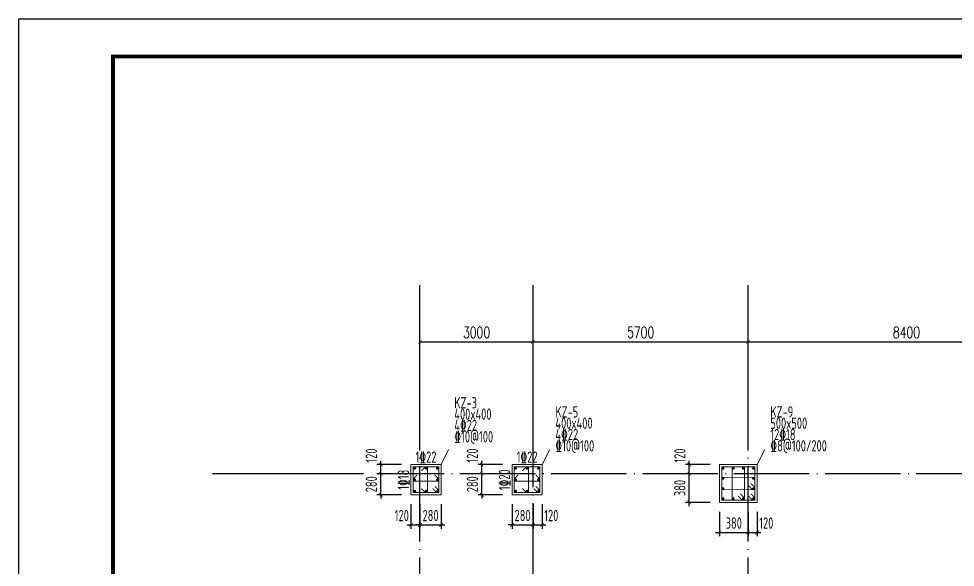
# Model space of a CAD drawing. Extents: x -638872 to -278819, y -139534 to 213996.
# Drawn here: x -533145 to -508313, y 34976 to 49531 of the extents above; entities that cross this region are included whole.
import ezdxf
from ezdxf.enums import TextEntityAlignment as Align

# ---------------------------------------------------------------- set-up
doc = ezdxf.new("R2010")
doc.units = 0
doc.header["$LTSCALE"] = 1000
doc.header["$MEASUREMENT"] = 0
doc.linetypes.add('DOTE', pattern=[2.42, 2, -0.2, 0.02, -0.2])
doc.layers.get('0').update_dxf_attribs({"linetype": 'CONTINUOUS'})
doc.layers.get('Defpoints').update_dxf_attribs({"linetype": 'CONTINUOUS'})
for name, color, linetype in [('AXIS', 171, 'CONTINUOUS'), ('DOTE', 14, 'DOTE'), ('S_PCOLUMHOOPBAR', 24, 'CONTINUOUS'), ('TK', 4, 'CONTINUOUS')]:
    doc.layers.add(name, color=color, linetype=linetype)
for name, color, linetype, lineweight in [('COLU', 7, 'CONTINUOUS', 0), ('COLU_DIM', 3, 'CONTINUOUS', 0), ('COLU_HATCH', 251, 'CONTINUOUS', 0), ('S_PColumMainBar', 14, 'CONTINUOUS', 25), ('柱原位标注', 7, 'CONTINUOUS', 18), ('柱集中标注', 2, 'CONTINUOUS', 18)]:
    doc.layers.add(name, color=color, linetype=linetype, lineweight=lineweight)
doc.styles.add('_TCH_DIM_T3', font='SIMPLEX', dxfattribs={"width": 0.705882, "bigfont": 'GBCBIG'})
doc.styles.add('FromPkpm', font='Pkpmeng', dxfattribs={"width": 0.7, "bigfont": 'hztxt'})
doc.styles.add('TSSD_Dimension', font='tssdeng.shx', dxfattribs={"width": 0.7, "bigfont": 'hztxt.shx'})
doc.dimstyles.new('_TCH_ARCH&&100', dxfattribs={"dimtxt": 297.5, "dimasz": 100, "dimexe": 250, "dimexo": 300, "dimgap": 100, "dimtad": 1, "dimdec": 0, "dimzin": 0, "dimdsep": 46, "dimtxsty": '_TCH_DIM_T3', "dimblk": 'ARCHTICK', "dimcen": 0.09, "dimclrt": 7, "dimazin": 2, "dimtfac": 1, "dimtdec": 0, "dimtix": 1, "dimtmove": 2, "dimatfit": 3, "dimfxl": 0, "dimtolj": 1, "dimtzin": 0, "dimarcsym": 0})
doc.dimstyles.new('TSSD_50_100', dxfattribs={"dimtxt": 300, "dimasz": 100, "dimexe": 100, "dimexo": 250, "dimgap": 100, "dimtad": 1, "dimdec": 0, "dimlfac": 0.5, "dimzin": 0, "dimdsep": 46, "dimtxsty": 'TSSD_Dimension', "dimblk": 'ARCHTICK', "dimblk1": 'ARCHTICK', "dimblk2": 'ARCHTICK', "dimcen": 0, "dimdle": 100, "dimclrt": 7, "dimadec": 0, "dimazin": 0, "dimtfac": 1, "dimtdec": 0, "dimtix": 1, "dimtmove": 2, "dimatfit": 3, "dimfxl": 0, "dimtolj": 1, "dimtzin": 0, "dimarcsym": 0})

# ---------------------------------------------------------------- blocks, each defined once
blk = doc.blocks.new('_ArchTick')
at = {"color": 0, "linetype": 'ByBlock', "const_width": 0.15}
blk.add_lwpolyline([(-0.5, -0.5), (0.5, 0.5)], dxfattribs=at)
blk = doc.blocks.new('*D233')
at = {"layer": 'COLU_DIM', "color": 0, "lineweight": -2}
for p, q in [((-514566, 36449), (-514566, 35799)), ((-513806, 36449), (-513806, 35799)), ((-514666, 35899), (-513706, 35899))]:
    blk.add_line(p, q, dxfattribs=at)
at = {"layer": 'Defpoints', "color": 0}
for p in [(-514566, 36699), (-513806, 36699), (-513806, 35899)]:
    blk.add_point(p, dxfattribs=at)
at = {"layer": 'COLU_DIM', "color": 0, "lineweight": -2, "xscale": 100, "yscale": 100, "zscale": 100, "rotation": 180}
blk.add_blockref('_ArchTick', (-514566, 35899), dxfattribs=at)
at = {"layer": 'COLU_DIM', "color": 0, "lineweight": -2, "xscale": 100, "yscale": 100, "zscale": 100}
blk.add_blockref('_ArchTick', (-513806, 35899), dxfattribs=at)
at = {"layer": 'COLU_DIM', "color": 7, "insert": (-514186, 36149), "char_height": 300, "attachment_point": 5, "style": 'TSSD_Dimension'}
blk.add_mtext('\\A1;380', dxfattribs=at)
blk = doc.blocks.new('*D234')
at = {"layer": 'COLU_DIM', "color": 0, "lineweight": -2}
for p, q in [((-513806, 36449), (-513806, 35799)), ((-513566, 36449), (-513566, 35799)), ((-513906, 35899), (-513466, 35899))]:
    blk.add_line(p, q, dxfattribs=at)
at = {"layer": 'Defpoints', "color": 0}
for p in [(-513806, 36699), (-513566, 36699), (-513566, 35899)]:
    blk.add_point(p, dxfattribs=at)
at = {"layer": 'COLU_DIM', "color": 0, "lineweight": -2, "xscale": 100, "yscale": 100, "zscale": 100, "rotation": 180}
blk.add_blockref('_ArchTick', (-513806, 35899), dxfattribs=at)
at = {"layer": 'COLU_DIM', "color": 0, "lineweight": -2, "xscale": 100, "yscale": 100, "zscale": 100}
blk.add_blockref('_ArchTick', (-513566, 35899), dxfattribs=at)
at = {"layer": 'COLU_DIM', "color": 7, "insert": (-513324, 36149), "char_height": 300, "attachment_point": 5, "style": 'TSSD_Dimension'}
blk.add_mtext('\\A1;120', dxfattribs=at)
blk = doc.blocks.new('*D235')
at = {"layer": 'COLU_DIM', "color": 0, "lineweight": -2}
for p, q in [((-515366, 36599), (-515366, 37559)), ((-514816, 37459), (-515466, 37459)), ((-514816, 36699), (-515466, 36699))]:
    blk.add_line(p, q, dxfattribs=at)
at = {"layer": 'Defpoints', "color": 0}
for p in [(-515366, 37459), (-514566, 37459), (-514566, 36699)]:
    blk.add_point(p, dxfattribs=at)
at = {"layer": 'COLU_DIM', "color": 0, "lineweight": -2, "xscale": 100, "yscale": 100, "zscale": 100}
for p, rotation in [((-515366, 37459), 90), ((-515366, 36699), 270)]:
    blk.add_blockref('_ArchTick', p, dxfattribs=dict(at, rotation=rotation))
at = {"layer": 'COLU_DIM', "color": 7, "insert": (-515616, 37079), "char_height": 300, "attachment_point": 5, "rotation": 90, "style": 'TSSD_Dimension'}
blk.add_mtext('\\A1;380', dxfattribs=at)
blk = doc.blocks.new('*D236')
at = {"layer": 'COLU_DIM', "color": 0, "lineweight": -2}
for p, q in [((-515366, 37359), (-515366, 37799)), ((-514816, 37699), (-515466, 37699)), ((-514816, 37459), (-515466, 37459))]:
    blk.add_line(p, q, dxfattribs=at)
at = {"layer": 'Defpoints', "color": 0}
for p in [(-515366, 37699), (-514566, 37699), (-514566, 37459)]:
    blk.add_point(p, dxfattribs=at)
at = {"layer": 'COLU_DIM', "color": 0, "lineweight": -2, "xscale": 100, "yscale": 100, "zscale": 100}
for p, rotation in [((-515366, 37699), 90), ((-515366, 37459), 270)]:
    blk.add_blockref('_ArchTick', p, dxfattribs=dict(at, rotation=rotation))
at = {"layer": 'COLU_DIM', "color": 7, "insert": (-515616, 37941), "char_height": 300, "attachment_point": 5, "rotation": 90, "style": 'TSSD_Dimension'}
blk.add_mtext('\\A1;120', dxfattribs=at)
blk = doc.blocks.new('*D237')
at = {"layer": 'COLU_DIM', "color": 0, "lineweight": -2}
for p, q in [((-520066, 36649), (-520066, 35999)), ((-519506, 36649), (-519506, 35999)), ((-520066, 36099), (-520166, 36099)), ((-520066, 36099), (-519506, 36099)), ((-519506, 36099), (-519406, 36099))]:
    blk.add_line(p, q, dxfattribs=at)
at = {"layer": 'Defpoints', "color": 0}
for p in [(-520066, 36899), (-519506, 36899), (-519506, 36099)]:
    blk.add_point(p, dxfattribs=at)
at = {"layer": 'COLU_DIM', "color": 0, "lineweight": -2, "xscale": 100, "yscale": 100, "zscale": 100}
blk.add_blockref('_ArchTick', (-520066, 36099), dxfattribs=at)
at = {"layer": 'COLU_DIM', "color": 0, "lineweight": -2, "xscale": 100, "yscale": 100, "zscale": 100, "rotation": 180}
blk.add_blockref('_ArchTick', (-519506, 36099), dxfattribs=at)
at = {"layer": 'COLU_DIM', "color": 7, "insert": (-519786, 36349), "char_height": 300, "attachment_point": 5, "style": 'TSSD_Dimension'}
blk.add_mtext('\\A1;280', dxfattribs=at)
blk = doc.blocks.new('*D238')
at = {"layer": 'COLU_DIM', "color": 0, "lineweight": -2}
for p, q in [((-519506, 36649), (-519506, 35999)), ((-519266, 36649), (-519266, 35999)), ((-519606, 36099), (-519166, 36099))]:
    blk.add_line(p, q, dxfattribs=at)
at = {"layer": 'Defpoints', "color": 0}
for p in [(-519506, 36899), (-519266, 36899), (-519266, 36099)]:
    blk.add_point(p, dxfattribs=at)
at = {"layer": 'COLU_DIM', "color": 0, "lineweight": -2, "xscale": 100, "yscale": 100, "zscale": 100, "rotation": 180}
blk.add_blockref('_ArchTick', (-519506, 36099), dxfattribs=at)
at = {"layer": 'COLU_DIM', "color": 0, "lineweight": -2, "xscale": 100, "yscale": 100, "zscale": 100}
blk.add_blockref('_ArchTick', (-519266, 36099), dxfattribs=at)
at = {"layer": 'COLU_DIM', "color": 7, "insert": (-519024, 36349), "char_height": 300, "attachment_point": 5, "style": 'TSSD_Dimension'}
blk.add_mtext('\\A1;120', dxfattribs=at)
blk = doc.blocks.new('*D239')
at = {"layer": 'COLU_DIM', "color": 0, "lineweight": -2}
for p, q in [((-520866, 37459), (-520866, 37559)), ((-520316, 37459), (-520966, 37459)), ((-520866, 36899), (-520866, 37459)), ((-520316, 36899), (-520966, 36899)), ((-520866, 36899), (-520866, 36799))]:
    blk.add_line(p, q, dxfattribs=at)
at = {"layer": 'Defpoints', "color": 0}
for p in [(-520866, 37459), (-520066, 37459), (-520066, 36899)]:
    blk.add_point(p, dxfattribs=at)
at = {"layer": 'COLU_DIM', "color": 0, "lineweight": -2, "xscale": 100, "yscale": 100, "zscale": 100}
for p, rotation in [((-520866, 37459), 270), ((-520866, 36899), 90)]:
    blk.add_blockref('_ArchTick', p, dxfattribs=dict(at, rotation=rotation))
at = {"layer": 'COLU_DIM', "color": 7, "insert": (-521116, 37179), "char_height": 300, "attachment_point": 5, "rotation": 90, "style": 'TSSD_Dimension'}
blk.add_mtext('\\A1;280', dxfattribs=at)
blk = doc.blocks.new('*D240')
at = {"layer": 'COLU_DIM', "color": 0, "lineweight": -2}
for p, q in [((-520866, 37359), (-520866, 37799)), ((-520316, 37699), (-520966, 37699)), ((-520316, 37459), (-520966, 37459))]:
    blk.add_line(p, q, dxfattribs=at)
at = {"layer": 'Defpoints', "color": 0}
for p in [(-520866, 37699), (-520066, 37699), (-520066, 37459)]:
    blk.add_point(p, dxfattribs=at)
at = {"layer": 'COLU_DIM', "color": 0, "lineweight": -2, "xscale": 100, "yscale": 100, "zscale": 100}
for p, rotation in [((-520866, 37699), 90), ((-520866, 37459), 270)]:
    blk.add_blockref('_ArchTick', p, dxfattribs=dict(at, rotation=rotation))
at = {"layer": 'COLU_DIM', "color": 7, "insert": (-521116, 37941), "char_height": 300, "attachment_point": 5, "rotation": 90, "style": 'TSSD_Dimension'}
blk.add_mtext('\\A1;120', dxfattribs=at)
blk = doc.blocks.new('*D241')
at = {"layer": 'COLU_DIM', "color": 0, "lineweight": -2}
for p, q in [((-522746, 36649), (-522746, 35999)), ((-522506, 36649), (-522506, 35999)), ((-522846, 36099), (-522406, 36099))]:
    blk.add_line(p, q, dxfattribs=at)
at = {"layer": 'Defpoints', "color": 0}
for p in [(-522746, 36899), (-522506, 36899), (-522506, 36099)]:
    blk.add_point(p, dxfattribs=at)
at = {"layer": 'COLU_DIM', "color": 0, "lineweight": -2, "xscale": 100, "yscale": 100, "zscale": 100, "rotation": 180}
blk.add_blockref('_ArchTick', (-522746, 36099), dxfattribs=at)
at = {"layer": 'COLU_DIM', "color": 0, "lineweight": -2, "xscale": 100, "yscale": 100, "zscale": 100}
blk.add_blockref('_ArchTick', (-522506, 36099), dxfattribs=at)
at = {"layer": 'COLU_DIM', "color": 7, "insert": (-522988, 36349), "char_height": 300, "attachment_point": 5, "style": 'TSSD_Dimension'}
blk.add_mtext('\\A1;120', dxfattribs=at)
blk = doc.blocks.new('*D242')
at = {"layer": 'COLU_DIM', "color": 0, "lineweight": -2}
for p, q in [((-522506, 36649), (-522506, 35999)), ((-521946, 36649), (-521946, 35999)), ((-522506, 36099), (-522606, 36099)), ((-522506, 36099), (-521946, 36099)), ((-521946, 36099), (-521846, 36099))]:
    blk.add_line(p, q, dxfattribs=at)
at = {"layer": 'Defpoints', "color": 0}
for p in [(-522506, 36899), (-521946, 36899), (-521946, 36099)]:
    blk.add_point(p, dxfattribs=at)
at = {"layer": 'COLU_DIM', "color": 0, "lineweight": -2, "xscale": 100, "yscale": 100, "zscale": 100}
blk.add_blockref('_ArchTick', (-522506, 36099), dxfattribs=at)
at = {"layer": 'COLU_DIM', "color": 0, "lineweight": -2, "xscale": 100, "yscale": 100, "zscale": 100, "rotation": 180}
blk.add_blockref('_ArchTick', (-521946, 36099), dxfattribs=at)
at = {"layer": 'COLU_DIM', "color": 7, "insert": (-522226, 36349), "char_height": 300, "attachment_point": 5, "style": 'TSSD_Dimension'}
blk.add_mtext('\\A1;280', dxfattribs=at)
blk = doc.blocks.new('*D243')
at = {"layer": 'COLU_DIM', "color": 0, "lineweight": -2}
for p, q in [((-523546, 37459), (-523546, 37559)), ((-522996, 37459), (-523646, 37459)), ((-523546, 36899), (-523546, 37459)), ((-522996, 36899), (-523646, 36899)), ((-523546, 36899), (-523546, 36799))]:
    blk.add_line(p, q, dxfattribs=at)
at = {"layer": 'Defpoints', "color": 0}
for p in [(-523546, 37459), (-522746, 37459), (-522746, 36899)]:
    blk.add_point(p, dxfattribs=at)
at = {"layer": 'COLU_DIM', "color": 0, "lineweight": -2, "xscale": 100, "yscale": 100, "zscale": 100}
for p, rotation in [((-523546, 37459), 270), ((-523546, 36899), 90)]:
    blk.add_blockref('_ArchTick', p, dxfattribs=dict(at, rotation=rotation))
at = {"layer": 'COLU_DIM', "color": 7, "insert": (-523796, 37179), "char_height": 300, "attachment_point": 5, "rotation": 90, "style": 'TSSD_Dimension'}
blk.add_mtext('\\A1;280', dxfattribs=at)
blk = doc.blocks.new('*D244')
at = {"layer": 'COLU_DIM', "color": 0, "lineweight": -2}
for p, q in [((-523546, 37359), (-523546, 37799)), ((-522996, 37699), (-523646, 37699)), ((-522996, 37459), (-523646, 37459))]:
    blk.add_line(p, q, dxfattribs=at)
at = {"layer": 'Defpoints', "color": 0}
for p in [(-523546, 37699), (-522746, 37699), (-522746, 37459)]:
    blk.add_point(p, dxfattribs=at)
at = {"layer": 'COLU_DIM', "color": 0, "lineweight": -2, "xscale": 100, "yscale": 100, "zscale": 100}
for p, rotation in [((-523546, 37699), 90), ((-523546, 37459), 270)]:
    blk.add_blockref('_ArchTick', p, dxfattribs=dict(at, rotation=rotation))
at = {"layer": 'COLU_DIM', "color": 7, "insert": (-523796, 37941), "char_height": 300, "attachment_point": 5, "rotation": 90, "style": 'TSSD_Dimension'}
blk.add_mtext('\\A1;120', dxfattribs=at)
blk = doc.blocks.new('GeYuanFrame_12066454', base_point=(18.76, 4.34))
at = {"layer": 'TK'}
blk.add_line((43.76, 414.34), (751.76, 414.34), dxfattribs=at)
blk.add_lwpolyline([(18.76, 424.34), (761.76, 424.34), (761.76, 4.34), (18.76, 4.34), (18.76, 424.34)], dxfattribs=at)
at = {"layer": 'TK', "const_width": 1}
blk.add_lwpolyline([(751.76, 414.34), (43.76, 414.34), (43.76, 14.34), (751.76, 14.34)], close=True, dxfattribs=at)
blk = doc.blocks.new('*D665')
at = {"layer": 'AXIS', "color": 0, "lineweight": -2}
for p, q in [((-522506, 38759), (-522506, 41209)), ((-519506, 38759), (-519506, 41209)), ((-522506, 40959), (-519506, 40959))]:
    blk.add_line(p, q, dxfattribs=at)
at = {"layer": 'Defpoints', "color": 0}
for p in [(-519506, 40959), (-522506, 38459), (-519506, 38459)]:
    blk.add_point(p, dxfattribs=at)
at = {"layer": 'AXIS', "color": 0, "lineweight": -2, "xscale": 100, "yscale": 100, "zscale": 100, "rotation": 180}
blk.add_blockref('_ArchTick', (-522506, 40959), dxfattribs=at)
at = {"layer": 'AXIS', "color": 0, "lineweight": -2, "xscale": 100, "yscale": 100, "zscale": 100}
blk.add_blockref('_ArchTick', (-519506, 40959), dxfattribs=at)
at = {"layer": 'AXIS', "color": 7, "insert": (-521006, 41207), "char_height": 297.5, "attachment_point": 5, "style": '_TCH_DIM_T3'}
blk.add_mtext('\\A1;3000', dxfattribs=at)
blk = doc.blocks.new('*D666')
at = {"layer": 'AXIS', "color": 0, "lineweight": -2}
for p, q in [((-519506, 38759), (-519506, 41209)), ((-513806, 38759), (-513806, 41209)), ((-519506, 40959), (-513806, 40959))]:
    blk.add_line(p, q, dxfattribs=at)
at = {"layer": 'Defpoints', "color": 0}
for p in [(-513806, 40959), (-519506, 38459), (-513806, 38459)]:
    blk.add_point(p, dxfattribs=at)
at = {"layer": 'AXIS', "color": 0, "lineweight": -2, "xscale": 100, "yscale": 100, "zscale": 100, "rotation": 180}
blk.add_blockref('_ArchTick', (-519506, 40959), dxfattribs=at)
at = {"layer": 'AXIS', "color": 0, "lineweight": -2, "xscale": 100, "yscale": 100, "zscale": 100}
blk.add_blockref('_ArchTick', (-513806, 40959), dxfattribs=at)
at = {"layer": 'AXIS', "color": 7, "insert": (-516656, 41207), "char_height": 297.5, "attachment_point": 5, "style": '_TCH_DIM_T3'}
blk.add_mtext('\\A1;5700', dxfattribs=at)
blk = doc.blocks.new('*D667')
at = {"layer": 'AXIS', "color": 0, "lineweight": -2}
for p, q in [((-513806, 38759), (-513806, 41209)), ((-505406, 38759), (-505406, 41209)), ((-513806, 40959), (-505406, 40959))]:
    blk.add_line(p, q, dxfattribs=at)
at = {"layer": 'Defpoints', "color": 0}
for p in [(-505406, 40959), (-513806, 38459), (-505406, 38459)]:
    blk.add_point(p, dxfattribs=at)
at = {"layer": 'AXIS', "color": 0, "lineweight": -2, "xscale": 100, "yscale": 100, "zscale": 100, "rotation": 180}
blk.add_blockref('_ArchTick', (-513806, 40959), dxfattribs=at)
at = {"layer": 'AXIS', "color": 0, "lineweight": -2, "xscale": 100, "yscale": 100, "zscale": 100}
blk.add_blockref('_ArchTick', (-505406, 40959), dxfattribs=at)
at = {"layer": 'AXIS', "color": 7, "insert": (-509606, 41207), "char_height": 297.5, "attachment_point": 5, "style": '_TCH_DIM_T3'}
blk.add_mtext('\\A1;8400', dxfattribs=at)

msp = doc.modelspace()

# ---------------------------------------------------------------- linework, layer by layer
at = {"layer": 'AXIS'}
for p, q in [((-522505.89, 38458.61), (-522505.89, 42458.61)), ((-519505.89, 38458.61), (-519505.89, 42458.61)), ((-513805.89, 38458.61), (-513805.89, 42458.61)), ((-524005.89, 37458.61), (-528005.89, 37458.61))]:
    msp.add_line(p, q, dxfattribs=at)
at = {"layer": 'COLU'}
for points in [[(-521945.89, 36898.61), (-521945.89, 37698.61), (-522745.89, 37698.61), (-522745.89, 36898.61)], [(-519265.89, 36898.61), (-519265.89, 37698.61), (-520065.89, 37698.61), (-520065.89, 36898.61)], [(-513565.89, 36698.61), (-513565.89, 37698.61), (-514565.89, 37698.61), (-514565.89, 36698.61)]]:
    msp.add_lwpolyline(points, close=True, dxfattribs=at)
at = {"layer": 'DOTE', "color": 8, "linetype": 'DOTE'}
for p, q in [((-522505.89, 23558.61), (-522505.89, 38458.61)), ((-519505.89, 32258.61), (-519505.89, 38458.61)), ((-513805.89, 23558.61), (-513805.89, 38458.61)), ((-478305.89, 37458.61), (-523505.89, 37458.61))]:
    msp.add_line(p, q, dxfattribs=at)
at = {"layer": 'S_PCOLUMHOOPBAR', "ltscale": 2, "const_width": 25}
for points in [[(-522171.95, 37064.67), (-522065.89, 36958.61), (-522005.89, 36958.61), (-522005.89, 37018.61), (-522005.89, 36958.61), (-522005.89, 37638.61), (-522685.89, 37638.61), (-522685.89, 36958.61), (-522065.89, 36958.61), (-522005.89, 36958.61), (-522005.89, 37018.61), (-522111.95, 37124.67)], [(-522471.95, 37064.67), (-522365.89, 36958.61), (-522305.89, 36958.61), (-522305.89, 37638.61), (-522365.89, 37638.61), (-522471.95, 37532.54)], [(-519491.95, 37064.67), (-519385.89, 36958.61), (-519325.89, 36958.61), (-519325.89, 37018.61), (-519325.89, 36958.61), (-519325.89, 37638.61), (-520005.89, 37638.61), (-520005.89, 36958.61), (-519385.89, 36958.61), (-519325.89, 36958.61), (-519325.89, 37018.61), (-519431.95, 37124.67)], [(-519791.95, 37064.67), (-519685.89, 36958.61), (-519625.89, 36958.61), (-519625.89, 37638.61), (-519685.89, 37638.61), (-519791.95, 37532.54)], [(-513791.95, 36864.67), (-513685.89, 36758.61), (-513625.89, 36758.61), (-513625.89, 36818.61), (-513625.89, 36758.61), (-513625.89, 37638.61), (-514505.89, 37638.61), (-514505.89, 36758.61), (-513685.89, 36758.61), (-513625.89, 36758.61), (-513625.89, 36818.61), (-513731.95, 36924.67)], [(-514067.95, 36864.67), (-513961.89, 36758.61), (-513901.89, 36758.61), (-513901.89, 36818.61), (-513901.89, 36758.61), (-513901.89, 37638.61), (-514229.89, 37638.61), (-514229.89, 36758.61), (-513961.89, 36758.61), (-513901.89, 36758.61), (-513901.89, 36818.61), (-514007.95, 36924.67)], [(-522579.82, 37424.67), (-522685.89, 37318.61), (-522685.89, 37258.61), (-522005.89, 37258.61), (-522005.89, 37318.61), (-522111.95, 37424.67)], [(-519899.82, 37424.67), (-520005.89, 37318.61), (-520005.89, 37258.61), (-519325.89, 37258.61), (-519325.89, 37318.61), (-519431.95, 37424.67)], [(-513791.95, 37140.67), (-513685.89, 37034.61), (-513625.89, 37034.61), (-513625.89, 37094.61), (-513625.89, 37034.61), (-513625.89, 37362.61), (-514505.89, 37362.61), (-514505.89, 37034.61), (-513685.89, 37034.61), (-513625.89, 37034.61), (-513625.89, 37094.61), (-513731.95, 37200.67)]]:
    msp.add_lwpolyline(points, dxfattribs=at)
at = {"layer": 'S_PColumMainBar', "ltscale": 2, "const_width": 35}
for points in [[(-522629.39, 37599.61, 1), (-522664.39, 37599.61, 1)], [(-522328.39, 37599.61, 1), (-522363.39, 37599.61, 1)], [(-522027.39, 37599.61, 1), (-522062.39, 37599.61, 1)], [(-519949.39, 37599.61, 1), (-519984.39, 37599.61, 1)], [(-519648.39, 37599.61, 1), (-519683.39, 37599.61, 1)], [(-519347.39, 37599.61, 1), (-519382.39, 37599.61, 1)], [(-514449.39, 37599.61, 1), (-514484.39, 37599.61, 1)], [(-514182.05, 37599.61, 1), (-514217.05, 37599.61, 1)], [(-513914.72, 37599.61, 1), (-513949.72, 37599.61, 1)], [(-513647.39, 37599.61, 1), (-513682.39, 37599.61, 1)], [(-522629.39, 37298.61, 1), (-522664.39, 37298.61, 1)], [(-522027.39, 37298.61, 1), (-522062.39, 37298.61, 1)], [(-519949.39, 37298.61, 1), (-519984.39, 37298.61, 1)], [(-519347.39, 37298.61, 1), (-519382.39, 37298.61, 1)], [(-514449.39, 37332.27, 1), (-514484.39, 37332.27, 1)], [(-513647.39, 37332.27, 1), (-513682.39, 37332.27, 1)], [(-522629.39, 36997.61, 1), (-522664.39, 36997.61, 1)], [(-522328.39, 36997.61, 1), (-522363.39, 36997.61, 1)], [(-522027.39, 36997.61, 1), (-522062.39, 36997.61, 1)], [(-519949.39, 36997.61, 1), (-519984.39, 36997.61, 1)], [(-519648.39, 36997.61, 1), (-519683.39, 36997.61, 1)], [(-519347.39, 36997.61, 1), (-519382.39, 36997.61, 1)], [(-514449.39, 37064.94, 1), (-514484.39, 37064.94, 1)], [(-513647.39, 37064.94, 1), (-513682.39, 37064.94, 1)], [(-514449.39, 36797.61, 1), (-514484.39, 36797.61, 1)], [(-514182.05, 36797.61, 1), (-514217.05, 36797.61, 1)], [(-513914.72, 36797.61, 1), (-513949.72, 36797.61, 1)], [(-513647.39, 36797.61, 1), (-513682.39, 36797.61, 1)]]:
    msp.add_lwpolyline(points, format="xyb", close=True, dxfattribs=at)
at = {"layer": '柱集中标注', "lineweight": 18, "ltscale": 2}
for p, q in [((-521945.89, 37698.61), (-521745.89, 38098.61)), ((-519265.89, 37698.61), (-519065.89, 38098.61)), ((-513565.89, 37698.61), (-513365.89, 38098.61))]:
    msp.add_line(p, q, dxfattribs=at)

# ---------------------------------------------------------------- block references
at = {"layer": 'COLU_HATCH', "xscale": 100, "yscale": 100, "zscale": 100}
msp.add_blockref('GeYuanFrame_12066454', (-533145.38, 7530.67), dxfattribs=at)

# ---------------------------------------------------------------- texts
at = {"layer": '柱原位标注', "lineweight": 25, "style": 'FromPkpm', "width": 0.7}
for s, rotation, p in [('1\x8422', 0.000002, (-522345.89, 37748.61)), ('1\x8422', 0.000002, (-519665.89, 37748.61)), ('1\x8418', 90, (-522795.89, 37298.61)), ('1\x8420', 90, (-520115.89, 37298.61))]:
    msp.add_text(s, height=300, rotation=rotation, dxfattribs=at).set_placement(p, align=Align.CENTER)
at = {"layer": '柱集中标注', "lineweight": 25, "style": 'FromPkpm', "width": 0.7}
for s, p in [('KZ-3', (-521595.89, 39189.68)), ('KZ-5', (-518915.89, 38948.61)), ('KZ-9', (-513215.89, 38948.61)), ('400x400', (-521595.89, 38889.68)), ('4\x8422', (-521595.89, 38589.68)), ('400x400', (-518915.89, 38648.61)), ('500x500', (-513215.89, 38648.61)), ('\x8410@100', (-521595.89, 38289.68)), ('4\x8422', (-518915.89, 38348.61)), ('12\x8418', (-513215.89, 38348.61)), ('\x8410@100', (-518915.89, 38048.61)), ('\x848@100/200', (-513215.89, 38048.61))]:
    msp.add_text(s, height=300, dxfattribs=at).set_placement(p)

# ---------------------------------------------------------------- dimensions: what is measured, and where the dimension line sits
at = {"layer": 'AXIS'}
for p1, p2, text, picture, middle in [((-522505.89, 38458.61), (-519505.89, 38458.61), '3000', '*D665', (-521005.89, 41207.36)), ((-519505.89, 38458.61), (-513805.89, 38458.61), '5700', '*D666', (-516655.89, 41207.36)), ((-513805.89, 38458.61), (-505405.89, 38458.61), '8400', '*D667', (-509605.89, 41207.36))]:
    dim = msp.add_aligned_dim(p1=p1, p2=p2, distance=2500, text=text, dimstyle='_TCH_ARCH&&100', dxfattribs=at)
    dim.commit()
    dim.dimension.update_dxf_attribs({"geometry": picture, "text_midpoint": middle})
at = {"layer": 'COLU_DIM'}
for base, p1, p2, picture, middle in [((-523545.89, 37698.61), (-522745.89, 37458.61), (-522745.89, 37698.61), '*D244', (-523795.89, 37940.53)), ((-520865.89, 37698.61), (-520065.89, 37458.61), (-520065.89, 37698.61), '*D240', (-521115.89, 37940.53)), ((-515365.89, 37698.61), (-514565.89, 37458.61), (-514565.89, 37698.61), '*D236', (-515615.89, 37940.53))]:
    dim = msp.add_linear_dim(base=base, p1=p1, p2=p2, angle=270, dimstyle='TSSD_50_100', dxfattribs=at)
    dim.commit()
    dim.dimension.update_dxf_attribs({"geometry": picture, "text_midpoint": middle, "dimtype": 128})
for base, p1, p2, picture, middle in [((-523545.89, 37458.61), (-522745.89, 36898.61), (-522745.89, 37458.61), '*D243', (-523795.89, 37178.61)), ((-520865.89, 37458.61), (-520065.89, 36898.61), (-520065.89, 37458.61), '*D239', (-521115.89, 37178.61)), ((-515365.89, 37458.61), (-514565.89, 36698.61), (-514565.89, 37458.61), '*D235', (-515615.89, 37078.61))]:
    dim = msp.add_linear_dim(base=base, p1=p1, p2=p2, angle=270, dimstyle='TSSD_50_100', dxfattribs=at)
    dim.commit()
    dim.dimension.update_dxf_attribs({"geometry": picture, "text_midpoint": middle})
for base, p1, p2, picture, middle in [((-522505.89, 36098.61), (-522745.89, 36898.61), (-522505.89, 36898.61), '*D241', (-522987.81, 36348.61)), ((-519265.89, 36098.61), (-519505.89, 36898.61), (-519265.89, 36898.61), '*D238', (-519023.96, 36348.61)), ((-513565.89, 35898.61), (-513805.89, 36698.61), (-513565.89, 36698.61), '*D234', (-513323.96, 36148.61))]:
    dim = msp.add_linear_dim(base=base, p1=p1, p2=p2, dimstyle='TSSD_50_100', dxfattribs=at)
    dim.commit()
    dim.dimension.update_dxf_attribs({"geometry": picture, "text_midpoint": middle, "dimtype": 128})
for base, p1, p2, picture, middle in [((-521945.89, 36098.61), (-522505.89, 36898.61), (-521945.89, 36898.61), '*D242', (-522225.89, 36348.61)), ((-519505.89, 36098.61), (-520065.89, 36898.61), (-519505.89, 36898.61), '*D237', (-519785.89, 36348.61)), ((-513805.89, 35898.61), (-514565.89, 36698.61), (-513805.89, 36698.61), '*D233', (-514185.89, 36148.61))]:
    dim = msp.add_linear_dim(base=base, p1=p1, p2=p2, dimstyle='TSSD_50_100', dxfattribs=at)
    dim.commit()
    dim.dimension.update_dxf_attribs({"geometry": picture, "text_midpoint": middle})

doc.saveas('drawing.dxf')
